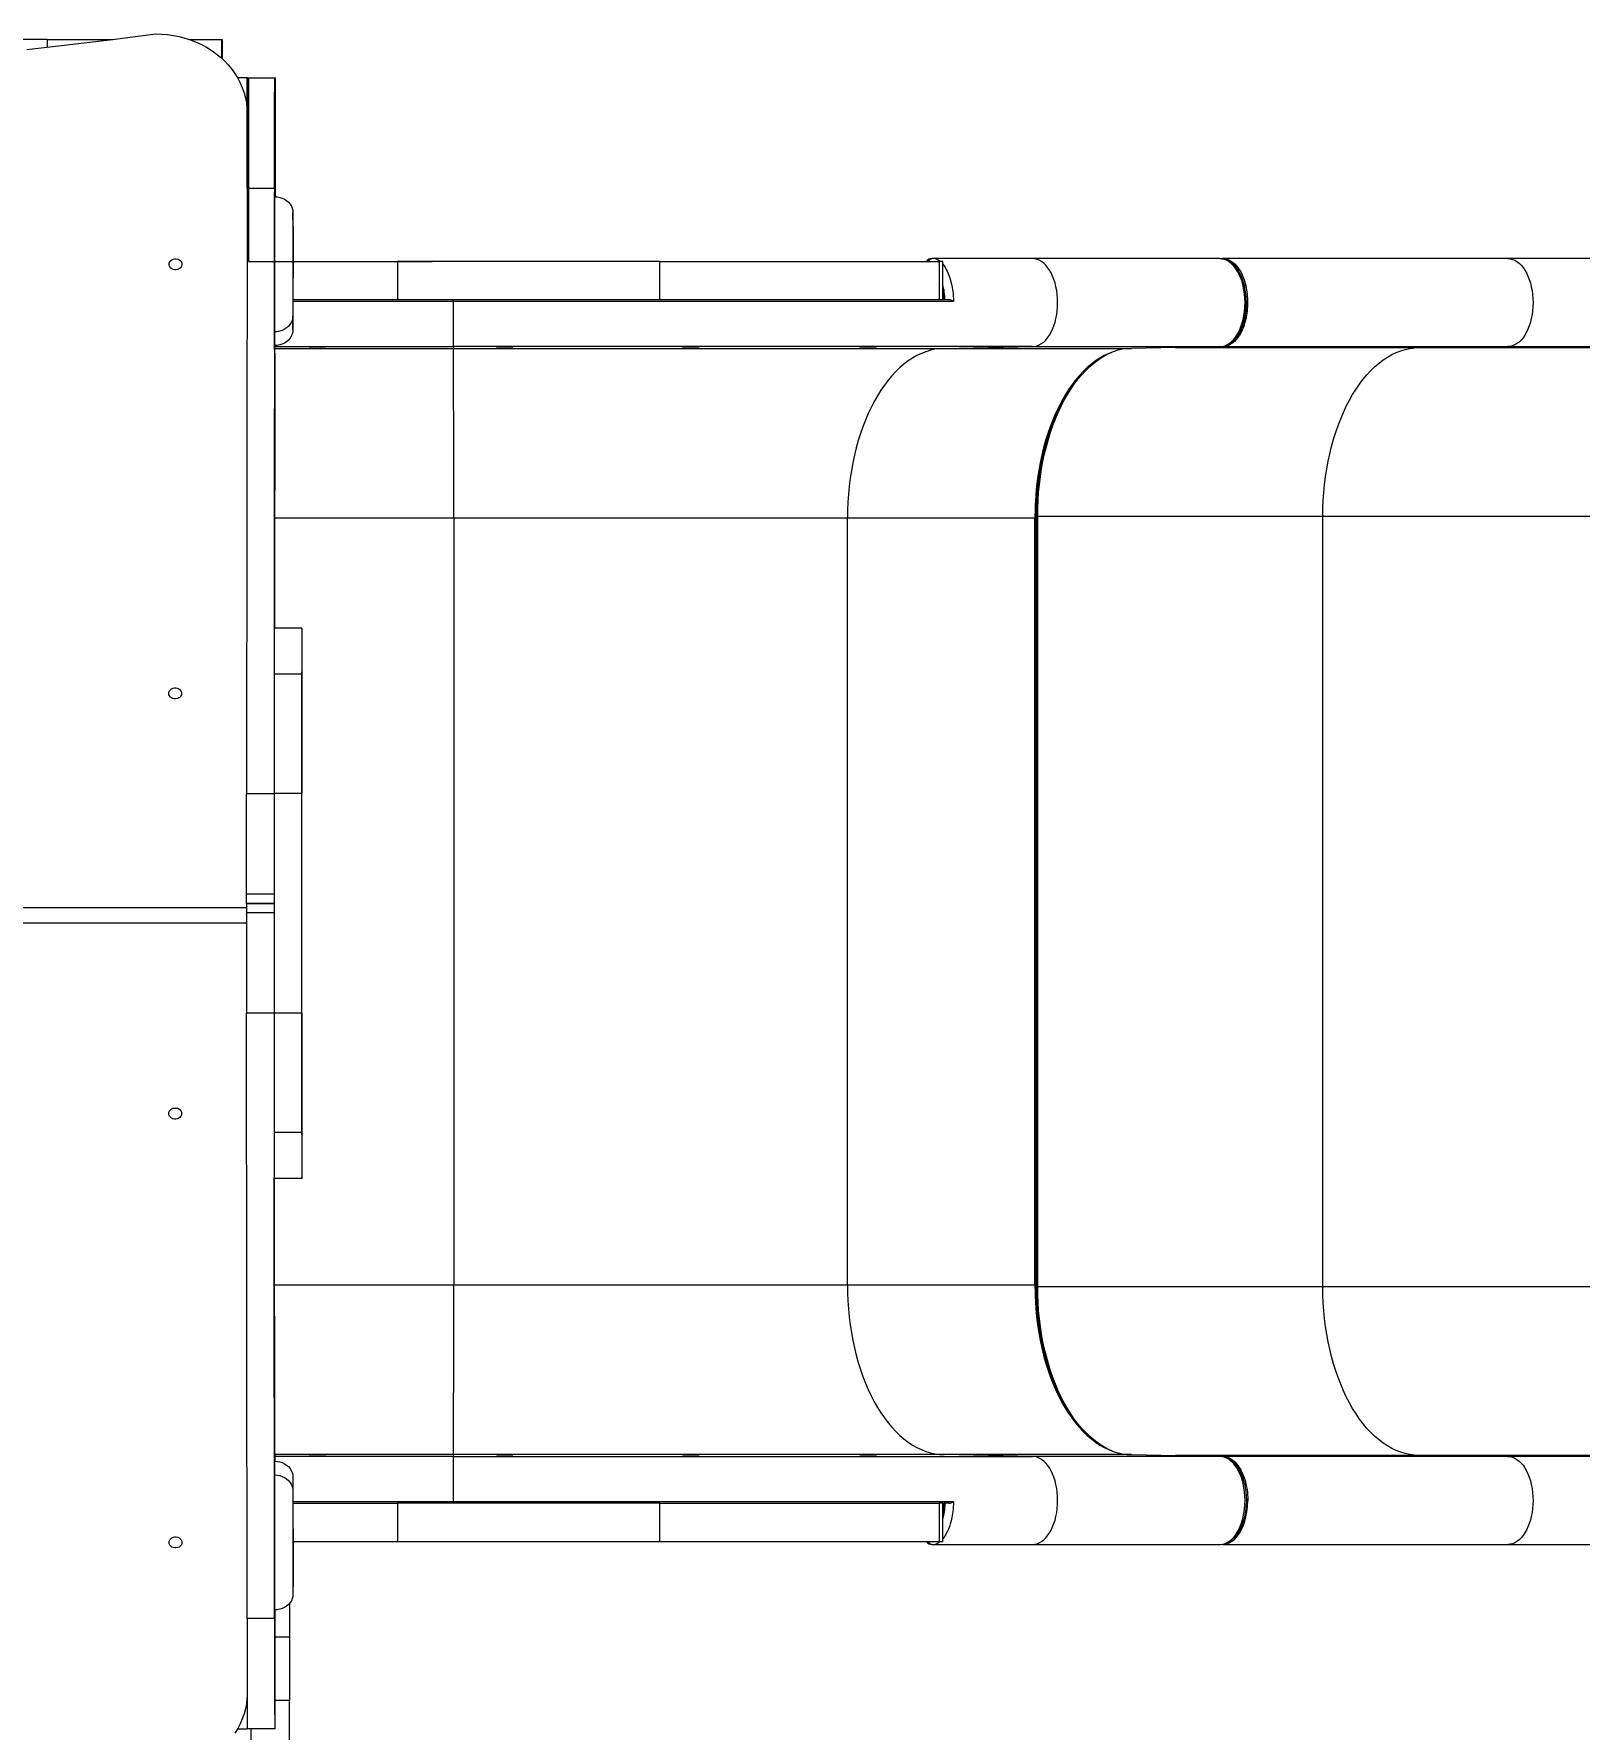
# Model space of a CAD drawing. Header units: millimetres. Extents: x -4720 to 4033, y -3120 to 3272.
# Drawn here: x 665 to 1507, y -28 to 896 of the extents above; entities that cross this region are included whole.
import ezdxf

# ---------------------------------------------------------------- set-up
doc = ezdxf.new("R2010")
doc.units = ezdxf.units.MM
for name, color, linetype in [('DIKOM_ОБЪЕКТ', 7, 'Continuous'), ('DIKOM_РАЗМЕР_ЗОНА', 7, 'Continuous'), ('DIKOM_РАЗМЕР_ОБЪЕКТА', 7, 'Continuous')]:
    doc.layers.add(name, color=color, linetype=linetype)
doc.styles.add('style1', font='arial.ttf', dxfattribs={"width": 0.8})
doc.dimstyles.new('1-50', dxfattribs={"dimtxt": 300, "dimasz": 200, "dimexe": 100, "dimexo": 0, "dimgap": 100, "dimtad": 1, "dimtxsty": 'style1', "dimcen": 200, "dimclrd": 7, "dimclre": 7, "dimclrt": 7, "dimadec": 1, "dimazin": 2, "dimtfac": 1, "dimtmove": 0, "dimatfit": 2, "dimfxl": 0, "dimlwd": 25, "dimlwe": 18, "dimarcsym": 0})

# ---------------------------------------------------------------- blocks, each defined once
blk = doc.blocks.new('*D1')
at = {"layer": 'Defpoints', "color": 0, "transparency": 16777216}
for p in [(2030.08, 408.19), (-2367.22, 87.44), (-2367.22, -1711.17)]:
    blk.add_point(p, dxfattribs=at)
at = {"layer": 'DIKOM_РАЗМЕР_ОБЪЕКТА', "color": 7, "lineweight": 18, "transparency": 16777216}
for p, q in [((2030.08, 408.19), (2030.08, -1811.17)), ((-2367.22, 87.44), (-2367.22, -1811.17))]:
    blk.add_line(p, q, dxfattribs=at)
at = {"layer": 'DIKOM_РАЗМЕР_ОБЪЕКТА', "color": 7, "lineweight": 25, "transparency": 16777216}
blk.add_line((1830.08, -1711.17), (-2167.22, -1711.17), dxfattribs=at)
at = {"layer": 'DIKOM_РАЗМЕР_ОБЪЕКТА', "color": 7, "transparency": 16777216}
for points in [[(-2167.22, -1677.83), (-2167.22, -1744.5), (-2367.22, -1711.17)], [(1830.08, -1677.83), (1830.08, -1744.5), (2030.08, -1711.17)]]:
    blk.add_solid(points, dxfattribs=at)
at = {"layer": 'DIKOM_РАЗМЕР_ОБЪЕКТА', "color": 7, "transparency": 16777216, "insert": (-108.45, -1457.99), "char_height": 300, "attachment_point": 5, "style": 'style1'}
blk.add_mtext('4400', dxfattribs=at)
blk = doc.blocks.new('*D2')
at = {"layer": 'Defpoints', "color": 0, "transparency": 16777216}
for p in [(4032.78, 243.95), (-3867.22, -1428.24), (4032.78, -3020.21)]:
    blk.add_point(p, dxfattribs=at)
at = {"layer": 'DIKOM_РАЗМЕР_ЗОНА', "color": 7, "lineweight": 18, "transparency": 16777216}
for p, q in [((4032.78, 243.95), (4032.78, -3120.21)), ((-3867.22, -1428.24), (-3867.22, -3120.21))]:
    blk.add_line(p, q, dxfattribs=at)
at = {"layer": 'DIKOM_РАЗМЕР_ЗОНА', "color": 7, "lineweight": 25, "transparency": 16777216}
blk.add_line((-3667.22, -3020.21), (3832.78, -3020.21), dxfattribs=at)
at = {"layer": 'DIKOM_РАЗМЕР_ЗОНА', "color": 7, "transparency": 16777216}
for points in [[(-3667.22, -2986.87), (-3667.22, -3053.54), (-3867.22, -3020.21)], [(3832.78, -2986.87), (3832.78, -3053.54), (4032.78, -3020.21)]]:
    blk.add_solid(points, dxfattribs=at)
at = {"layer": 'DIKOM_РАЗМЕР_ЗОНА', "color": 7, "transparency": 16777216, "insert": (98.8, -2767.03), "char_height": 300, "attachment_point": 5, "style": 'style1'}
blk.add_mtext('7900', dxfattribs=at)

msp = doc.modelspace()

# ---------------------------------------------------------------- linework, layer by layer
at = {"layer": 'DIKOM_ОБЪЕКТ', "color": 7, "linetype": 'Continuous', "lineweight": 15}
for p, q in [((671.704, 892.762), (631.656, 892.762)), ((671.704, 892.762), (707.395, 892.762)), ((671.704, 892.762), (671.704, 888.558)), ((749.056, 892.762), (766.734, 892.762)), ((766.734, 892.762), (766.781, 892.762)), ((766.734, 892.762), (766.734, 882.552)), ((766.781, 892.762), (766.781, 882.509)), ((766.781, 892.762), (767.116, 892.762)), ((767.163, 892.762), (767.116, 892.762)), ((767.116, 892.762), (767.116, 882.206)), ((767.163, 892.762), (767.163, 882.162)), ((780.813, 871.762), (775.536, 871.762)), ((780.801, 871.762), (795.801, 871.762)), ((781.019, 871.762), (780.801, 871.762)), ((780.813, 871.762), (781.019, 871.762)), ((781.019, 871.762), (796.019, 871.762)), ((781.53, 871.762), (781.53, 771.762)), ((781.53, 771.762), (781.53, 871.762)), ((796.019, 871.762), (795.801, 871.762)), ((780.677, 811.707), (780.45, 481.707)), ((780.677, 811.707), (795.677, 811.707)), ((795.677, 811.707), (795.511, 571.4)), ((795.693, 734.706), (795.742, 806.586)), ((795.742, 806.957), (795.744, 806.957)), ((795.745, 808.783), (795.752, 808.783)), ((795.752, 808.783), (795.756, 806.957)), ((805.738, 798.294), (805.699, 741.985)), ((805.753, 790.801), (805.738, 798.294)), ((805.753, 790.801), (805.714, 734.492)), ((781.53, 771.762), (881.53, 771.762)), ((805.74, 771.762), (862.765, 771.762)), ((862.765, 771.762), (862.765, 750.762)), ((1005.639, 771.762), (862.765, 771.762)), ((1005.639, 750.762), (1005.639, 771.762)), ((1005.639, 771.762), (1157.958, 771.762)), ((1153.84, 773.262), (1153.793, 773.262)), ((1154.403, 773.262), (1153.84, 773.262)), ((1208.704, 773.262), (1154.403, 773.262)), ((1157.958, 771.762), (1157.958, 750.762)), ((1159.868, 771.762), (1157.958, 771.762)), ((1159.868, 750.762), (1159.868, 771.762)), ((1302.985, 773.262), (1208.704, 773.262)), ((1285.706, 773.262), (1246.196, 773.262)), ((1310.835, 773.262), (1302.985, 773.262)), ((1310.835, 773.262), (1312.343, 773.262)), ((1313.326, 772.767), (1311.763, 772.969)), ((1312.92, 772.902), (1312.188, 773.146)), ((1467.772, 773.262), (1312.343, 773.262)), ((1639.909, 773.262), (1467.772, 773.262)), ((893.09, 749.784), (805.725, 749.784)), ((862.765, 750.762), (805.726, 750.762)), ((1005.639, 750.762), (862.765, 750.762)), ((1165.661, 749.784), (893.09, 749.784)), ((1157.958, 750.762), (1005.639, 750.762)), ((1159.868, 750.762), (1157.958, 750.762)), ((1163.098, 750.762), (1160.358, 750.762)), ((1325.338, 749.262), (1326.085, 749.262)), ((805.714, 734.492), (805.699, 741.985)), ((795.693, 733.322), (795.692, 733.322)), ((795.709, 725.829), (795.693, 733.322)), ((795.699, 724.51), (795.695, 726.51)), ((795.808, 721.716), (795.704, 571.762)), ((795.809, 724.261), (893.218, 724.261)), ((795.81, 725.262), (893.118, 725.262)), ((1208.704, 725.262), (893.118, 725.262)), ((893.118, 725.262), (893.218, 724.261)), ((893.218, 724.261), (1160.605, 724.261)), ((1160.605, 724.261), (1208.704, 725.262)), ((1160.605, 724.261), (1262.736, 724.261)), ((1208.704, 725.262), (1310.835, 725.262)), ((1251.715, 722.12), (1251.915, 722.205)), ((1310.835, 725.262), (1262.736, 724.261)), ((1286.661, 724.759), (1419.36, 724.759)), ((1309.33, 725.231), (1312.343, 725.262)), ((1312.343, 725.262), (1467.772, 725.262)), ((1419.36, 724.759), (1467.772, 725.262)), ((1419.36, 724.759), (1640.01, 724.759)), ((1467.772, 725.262), (1639.909, 725.262)), ((893.328, 631.762), (795.746, 631.762)), ((1107.926, 631.762), (893.328, 631.762)), ((893.328, 631.762), (893.328, 213.762)), ((1210.057, 631.762), (1107.926, 631.762)), ((1107.926, 213.762), (1107.926, 631.762)), ((1210.057, 213.762), (1210.057, 631.762)), ((1210.271, 631.762), (1210.057, 631.762)), ((1210.271, 213.762), (1210.271, 631.762)), ((1210.818, 632.76), (1210.287, 632.76)), ((1211.565, 632.76), (1210.818, 632.76)), ((1210.818, 632.76), (1210.818, 212.764)), ((1211.565, 632.76), (1366.995, 632.76)), ((1211.565, 212.764), (1211.565, 632.76)), ((1366.995, 212.764), (1366.995, 632.76)), ((1366.995, 632.76), (1640.119, 632.76)), ((810.519, 571.762), (795.519, 571.762)), ((795.642, 571.762), (795.519, 571.762)), ((810.642, 571.762), (795.642, 571.762)), ((810.642, 571.762), (810.519, 571.762)), ((795.467, 546.739), (795.422, 481.707)), ((810.467, 546.739), (795.467, 546.739)), ((810.467, 546.739), (810.422, 481.707)), ((810.612, 436.748), (810.673, 526.776)), ((780.45, 481.707), (795.422, 481.707)), ((810.422, 481.707), (795.422, 481.707)), ((780.431, 426.979), (795.403, 426.979)), ((780.431, 419.292), (341.477, 419.292)), ((795.403, 416.545), (780.431, 416.545)), ((795.403, 421.762), (780.437, 421.762)), ((780.437, 421.762), (780.601, 421.762)), ((780.437, 421.762), (795.403, 421.762)), ((331.486, 411.11), (780.431, 411.11)), ((810.673, 316.748), (810.612, 406.776)), ((780.677, 31.817), (780.45, 361.817)), ((795.422, 361.817), (780.45, 361.817)), ((810.422, 361.817), (795.422, 361.817)), ((795.422, 361.817), (795.467, 296.785)), ((810.422, 361.817), (810.467, 296.785)), ((810.467, 296.785), (795.467, 296.785)), ((795.677, 31.817), (795.511, 272.124)), ((810.519, 271.762), (795.519, 271.762)), ((795.519, 271.762), (795.642, 271.762)), ((810.642, 271.762), (795.642, 271.762)), ((795.808, 121.808), (795.704, 271.762)), ((810.519, 271.762), (810.642, 271.762)), ((795.744, 213.762), (893.328, 213.762)), ((893.328, 213.762), (1107.926, 213.762)), ((1107.926, 213.762), (1210.057, 213.762)), ((1210.057, 213.762), (1210.271, 213.762)), ((1210.279, 212.764), (1210.818, 212.764)), ((1210.818, 212.764), (1211.565, 212.764)), ((1366.995, 212.764), (1211.565, 212.764)), ((1640.119, 212.764), (1366.995, 212.764)), ((893.218, 121.263), (795.808, 121.263)), ((893.118, 120.262), (795.809, 120.262)), ((893.218, 121.263), (893.118, 120.262)), ((893.118, 120.262), (1208.704, 120.262)), ((1160.605, 121.263), (893.218, 121.263)), ((1208.704, 120.262), (1160.605, 121.263)), ((1262.736, 121.263), (1160.605, 121.263)), ((1310.835, 120.262), (1208.704, 120.262)), ((1262.736, 121.263), (1310.835, 120.262)), ((1419.36, 120.765), (1286.661, 120.765)), ((1312.343, 120.262), (1309.33, 120.293)), ((1312.029, 120.113), (1310.835, 120.262)), ((1467.772, 120.262), (1312.343, 120.262)), ((1467.772, 120.262), (1419.36, 120.765)), ((1640.01, 120.765), (1419.36, 120.765)), ((1639.909, 120.262), (1467.772, 120.262)), ((795.709, 117.666), (795.693, 110.166)), ((795.699, 119.014), (795.695, 117.014)), ((795.692, 110.166), (795.693, 110.166)), ((795.693, 108.818), (795.742, 36.938)), ((805.714, 109.006), (805.699, 101.506)), ((805.714, 109.006), (805.753, 52.714)), ((805.699, 101.506), (805.738, 45.214)), ((805.724, 95.74), (893.09, 95.74)), ((805.724, 94.762), (862.765, 94.762)), ((862.765, 94.762), (862.765, 73.762)), ((1005.639, 94.762), (862.765, 94.762)), ((893.09, 95.74), (1165.661, 95.74)), ((1005.639, 73.762), (1005.639, 94.762)), ((1005.639, 94.762), (1157.958, 94.762)), ((1157.958, 94.762), (1157.958, 73.762)), ((1159.868, 94.762), (1157.958, 94.762)), ((1159.868, 73.762), (1159.868, 94.762)), ((1163.098, 94.762), (1160.356, 94.762)), ((862.765, 73.762), (805.739, 73.762)), ((1005.639, 73.762), (862.765, 73.762)), ((1157.958, 73.762), (1005.639, 73.762)), ((1153.793, 72.262), (1153.84, 72.262)), ((1153.84, 72.262), (1154.403, 72.262)), ((1154.403, 72.262), (1208.704, 72.262)), ((1159.868, 73.762), (1157.958, 73.762)), ((1208.704, 72.262), (1302.985, 72.262)), ((1246.196, 72.262), (1285.706, 72.262)), ((1302.985, 72.262), (1310.835, 72.262)), ((1312.343, 72.262), (1313.36, 72.379)), ((1312.343, 72.262), (1467.772, 72.262)), ((1467.772, 72.262), (1639.909, 72.262)), ((805.753, 52.714), (805.738, 45.214)), ((803.871, 40.171), (803.871, 21.762)), ((795.677, 31.817), (780.677, 31.817)), ((795.744, 36.554), (795.742, 36.554)), ((795.752, 34.741), (795.745, 34.741)), ((795.752, 34.741), (795.756, 36.554)), ((803.871, 21.762), (796.079, 21.762)), ((803.871, 21.762), (803.871, -12.743)), ((803.871, -12.743), (796.062, -12.743)), ((803.871, -38.974), (803.871, -12.743)), ((775.533, -28.238), (780.801, -28.238)), ((795.801, -28.238), (780.801, -28.238)), ((782.871, -38.974), (782.871, -28.238)), ((796.019, -28.238), (795.801, -28.238))]:
    msp.add_line(p, q, dxfattribs=at)
at = {"layer": 'DIKOM_ОБЪЕКТ', "color": 7, "linetype": 'Continuous', "lineweight": 15, "flags": 128}
for points in [[(660.613, 887.338), (684.039, 889.962), (707.437, 892.767), (730.805, 895.752)], [(730.805, 895.752), (734.075, 895.659), (737.331, 895.381), (740.559, 894.919), (743.745, 894.276), (746.875, 893.453), (749.937, 892.454), (752.916, 891.285), (755.801, 889.948), (758.578, 888.452), (761.237, 886.801), (763.765, 885.003), (766.151, 883.065), (768.387, 880.996), (770.461, 878.805), (772.365, 876.501), (774.091, 874.094), (775.632, 871.595), (776.98, 869.013), (778.131, 866.36), (779.079, 863.648), (779.82, 860.887), (780.351, 858.091), (780.67, 855.27), (780.727, 854.37)], [(780.677, 811.707), (780.68, 816.01), (780.683, 820.2), (780.687, 824.269), (780.69, 828.212), (780.694, 832.02), (780.698, 835.687), (780.703, 839.207), (780.707, 842.573), (780.712, 845.78), (780.717, 848.822), (780.721, 851.693), (780.727, 854.389), (780.732, 856.904), (780.737, 859.235), (780.742, 861.377), (780.748, 863.327), (780.754, 865.08), (780.759, 866.635), (780.765, 867.988), (780.771, 869.137), (780.777, 870.08), (780.783, 870.815), (780.789, 871.341), (780.795, 871.657), (780.801, 871.762)], [(795.677, 811.707), (795.68, 816.01), (795.683, 820.2), (795.687, 824.269), (795.69, 828.212), (795.694, 832.02), (795.698, 835.687), (795.703, 839.207), (795.707, 842.573), (795.712, 845.78), (795.717, 848.822), (795.721, 851.693), (795.727, 854.389), (795.732, 856.904), (795.737, 859.235), (795.742, 861.377), (795.748, 863.327), (795.754, 865.08), (795.759, 866.635), (795.765, 867.988), (795.771, 869.137), (795.777, 870.08), (795.783, 870.815), (795.789, 871.341), (795.795, 871.657), (795.801, 871.762)], [(796.019, 871.762), (796.023, 871.659), (796.027, 871.351), (796.031, 870.84), (796.034, 870.127), (796.038, 869.215), (796.042, 868.108), (796.045, 866.81), (796.049, 865.328), (796.052, 863.666), (796.055, 861.833), (796.058, 859.834), (796.061, 857.679), (796.063, 855.377), (796.066, 852.936), (796.068, 850.368), (796.07, 847.682), (796.072, 844.889), (796.074, 842.001), (796.075, 839.03), (796.077, 835.988), (796.077, 832.888), (796.078, 829.742), (796.079, 826.563), (796.079, 823.365), (796.079, 820.159), (796.079, 816.961), (796.078, 813.782), (796.077, 810.636), (796.077, 807.536), (796.076, 806.952)], [(795.742, 806.586), (795.743, 807.543), (795.744, 808.347), (795.745, 808.968), (795.746, 809.382), (795.748, 809.574), (795.749, 809.535), (795.751, 809.268), (795.752, 808.783)], [(795.744, 806.957), (797.167, 806.869), (798.561, 806.606), (799.897, 806.174), (801.149, 805.582), (802.291, 804.841), (803.299, 803.967), (804.153, 802.977), (804.837, 801.893), (805.334, 800.735), (805.637, 799.527), (805.738, 798.294)], [(745.218, 770.14), (745.116, 769.414), (744.817, 768.731), (744.337, 768.129), (743.705, 767.644), (742.958, 767.305), (742.138, 767.13), (741.294, 767.13), (740.475, 767.305), (739.728, 767.644), (739.097, 768.129), (738.618, 768.731), (738.32, 769.414), (738.218, 770.14), (738.321, 770.865), (738.62, 771.549), (739.1, 772.15), (739.732, 772.635), (740.479, 772.974), (741.299, 773.149), (742.142, 773.149), (742.961, 772.974), (743.708, 772.635), (744.34, 772.15), (744.818, 771.549), (745.117, 770.865), (745.218, 770.14)], [(1159.868, 770.243), (1159.914, 770.192), (1160.601, 769.299), (1161.222, 768.361), (1161.779, 767.397), (1162.274, 766.425), (1163.719, 762.743), (1164.772, 758.62), (1165.419, 754.24), (1165.661, 749.784)], [(1208.704, 725.262), (1209.972, 725.364), (1211.229, 725.671), (1212.465, 726.178), (1213.668, 726.883), (1214.829, 727.778), (1215.938, 728.857), (1216.985, 730.11), (1217.962, 731.526), (1218.86, 733.093), (1219.67, 734.799), (1220.388, 736.628), (1221.005, 738.564), (1221.518, 740.592), (1221.922, 742.694), (1222.212, 744.852), (1222.388, 747.048), (1222.446, 749.262), (1222.388, 751.476), (1222.212, 753.672), (1221.922, 755.83), (1221.518, 757.932), (1221.005, 759.96), (1220.388, 761.896), (1219.67, 763.725), (1218.86, 765.431), (1217.962, 766.998), (1216.985, 768.414), (1215.938, 769.667), (1214.829, 770.746), (1213.668, 771.641), (1212.465, 772.346), (1211.229, 772.853), (1209.972, 773.16), (1208.704, 773.262)], [(1312.343, 773.262), (1313.155, 773.22), (1313.965, 773.094), (1314.625, 772.929), (1315.345, 772.683), (1316.328, 772.231), (1318.219, 770.958), (1319.119, 770.142), (1319.556, 769.691), (1319.771, 769.455), (1319.877, 769.335), (1319.93, 769.274), (1319.956, 769.243), (1319.97, 769.228), (1319.976, 769.22), (1319.98, 769.216), (1319.981, 769.214), (1319.982, 769.213), (1319.982, 769.213), (1319.983, 769.213), (1319.983, 769.213), (1319.983, 769.212), (1319.983, 769.212), (1319.983, 769.212), (1319.983, 769.212), (1319.983, 769.212), (1320.033, 769.153), (1320.452, 768.64), (1321.239, 767.555), (1321.864, 766.568), (1322.376, 765.662), (1322.962, 764.497), (1324.129, 761.606), (1325.039, 758.446)], [(1316.315, 771.268), (1314.802, 772.276), (1313.326, 772.767)], [(1313.589, 725.756), (1314.398, 726.083), (1315.087, 726.44), (1315.538, 726.712), (1316.071, 727.073), (1317.056, 727.862), (1318.091, 728.88), (1318.918, 729.852), (1319.764, 731.017), (1320.428, 732.078), (1320.653, 732.47), (1320.974, 733.062), (1321.381, 733.874), (1321.683, 734.526), (1321.885, 734.992), (1322.109, 735.536), (1322.87, 737.676), (1323.53, 740.074), (1323.985, 742.293), (1324.281, 744.295), (1324.518, 747.037), (1324.577, 749.267), (1324.315, 753.936), (1323.532, 758.441), (1323.163, 759.867), (1322.741, 761.248), (1322.387, 762.263), (1321.975, 763.318), (1321.226, 764.968), (1320.656, 766.049), (1319.999, 767.147), (1319.21, 768.291), (1318.473, 769.215), (1317.266, 770.472), (1316.181, 771.349)], [(1324.304, 758.334), (1323.412, 761.435), (1322.261, 764.293), (1320.888, 766.814), (1319.316, 768.962), (1317.569, 770.691), (1315.701, 771.95), (1313.763, 772.711), (1313.671, 772.723)], [(1313.93, 725.894), (1314.247, 725.984), (1316.131, 727.042), (1317.651, 728.3), (1318.85, 729.594), (1320.043, 731.204), (1321.064, 732.908), (1321.968, 734.76), (1323.093, 737.761), (1323.932, 740.956), (1324.498, 744.356), (1324.766, 747.849), (1324.736, 751.385), (1324.41, 754.844), (1323.793, 758.193), (1322.928, 761.27), (1322.229, 763.151), (1321.39, 764.993), (1320.113, 767.223), (1318.758, 769.048), (1316.989, 770.819), (1316.315, 771.268)], [(1467.772, 773.262), (1469.04, 773.16), (1470.297, 772.853), (1471.533, 772.346), (1472.736, 771.641), (1473.897, 770.746), (1475.006, 769.667), (1476.054, 768.414), (1477.03, 766.998), (1477.928, 765.431), (1478.739, 763.725), (1479.456, 761.896), (1480.074, 759.96), (1480.586, 757.932), (1480.99, 755.83), (1481.28, 753.672), (1481.456, 751.476), (1481.514, 749.262), (1481.456, 747.048), (1481.28, 744.852), (1480.99, 742.694), (1480.586, 740.592), (1480.074, 738.564), (1479.456, 736.628), (1478.739, 734.799), (1477.928, 733.093), (1477.03, 731.526), (1476.054, 730.11), (1475.006, 728.857), (1473.897, 727.778), (1472.736, 726.883), (1471.533, 726.178), (1470.297, 725.671), (1469.04, 725.364), (1467.772, 725.262)], [(1325.338, 749.262), (1325.077, 753.897), (1324.304, 758.334)], [(893.09, 749.784), (893.09, 747.537), (893.09, 745.305), (893.091, 743.108), (893.091, 740.965), (893.092, 738.895), (893.094, 736.916), (893.095, 735.045), (893.097, 733.299), (893.099, 731.692), (893.101, 730.24), (893.103, 728.954), (893.105, 727.847), (893.108, 726.927), (893.11, 726.204), (893.113, 725.682), (893.116, 725.367), (893.118, 725.262)], [(1159.868, 757.267), (1160.303, 754.493), (1160.538, 750.762)], [(1325.338, 749.262), (1325.079, 744.647), (1324.304, 740.19)], [(805.699, 741.985), (805.596, 740.752), (805.292, 739.544), (804.793, 738.386), (804.108, 737.302), (803.253, 736.312), (802.243, 735.438), (801.1, 734.697), (799.848, 734.105), (798.511, 733.673), (797.116, 733.41), (795.693, 733.322)], [(1324.304, 740.19), (1323.054, 736.099), (1321.362, 732.499)], [(795.695, 726.51), (795.694, 727.195), (795.693, 728.054), (795.692, 729.053), (795.692, 730.153), (795.692, 731.314), (795.692, 732.489), (795.692, 733.635), (795.693, 734.706)], [(805.714, 734.492), (805.612, 733.259), (805.308, 732.051), (804.808, 730.893), (804.124, 729.808), (803.268, 728.819), (802.259, 727.945), (801.116, 727.204), (799.863, 726.612), (798.526, 726.18), (797.132, 725.917), (795.709, 725.829)], [(1322.06, 732.291), (1321.059, 730.707), (1319.975, 729.303), (1318.82, 728.095), (1317.898, 727.31), (1317.039, 726.707), (1315.875, 726.069), (1314.849, 725.665), (1313.99, 725.435), (1312.985, 725.3)], [(1321.362, 732.499), (1319.302, 729.545), (1316.956, 727.358), (1314.413, 726.011), (1314.233, 725.98)], [(795.708, 725.882), (795.708, 725.75), (795.707, 724.946), (795.706, 724.325), (795.705, 723.911), (795.703, 723.719), (795.702, 723.758), (795.701, 724.025), (795.699, 724.51)], [(795.808, 721.716), (795.81, 725.609), (795.811, 725.83)], [(893.328, 631.762), (893.328, 636.148), (893.328, 640.524), (893.327, 644.881), (893.326, 649.208), (893.325, 653.496), (893.324, 657.735), (893.322, 661.916), (893.32, 666.028), (893.318, 670.064), (893.316, 674.013), (893.314, 677.868), (893.311, 681.618), (893.308, 685.257), (893.305, 688.775), (893.301, 692.165), (893.298, 695.419), (893.294, 698.529), (893.29, 701.49), (893.286, 704.294), (893.282, 706.934), (893.278, 709.406), (893.273, 711.702), (893.269, 713.819), (893.264, 715.751), (893.259, 717.495), (893.254, 719.045), (893.249, 720.399), (893.244, 721.554), (893.239, 722.506), (893.234, 723.255), (893.229, 723.797), (893.224, 724.133), (893.218, 724.261)], [(925.627, 725.084), (925.375, 725.066), (924.644, 725.05), (923.517, 725.037), (922.12, 725.029), (920.611, 725.027), (919.161, 725.032), (917.932, 725.041), (917.063, 725.056), (916.653, 725.073), (916.627, 725.078), (916.879, 725.096), (917.61, 725.112), (918.738, 725.125), (920.134, 725.133), (921.643, 725.134), (923.094, 725.13), (924.322, 725.121), (925.191, 725.107), (925.602, 725.09), (925.627, 725.084)], [(1027.038, 725.094), (1026.786, 725.076), (1026.055, 725.059), (1024.928, 725.044), (1023.531, 725.033), (1022.022, 725.028), (1020.571, 725.028), (1019.342, 725.035), (1018.474, 725.047), (1018.063, 725.063), (1018.038, 725.068), (1018.29, 725.086), (1019.021, 725.103), (1020.148, 725.118), (1021.545, 725.129), (1023.054, 725.134), (1024.505, 725.133), (1025.733, 725.127), (1026.602, 725.115), (1027.012, 725.1), (1027.038, 725.094)], [(1160.605, 724.261), (1158.094, 724.133), (1155.589, 723.797), (1153.096, 723.255), (1150.621, 722.506), (1148.169, 721.554), (1145.745, 720.399), (1143.355, 719.045), (1141.005, 717.495), (1138.7, 715.751), (1136.444, 713.819), (1134.244, 711.702), (1132.103, 709.406), (1130.028, 706.934), (1128.021, 704.294), (1126.089, 701.49), (1124.235, 698.529), (1122.463, 695.419), (1120.778, 692.165), (1119.183, 688.775), (1117.682, 685.257), (1116.278, 681.618), (1114.975, 677.868), (1113.775, 674.013), (1112.68, 670.064), (1111.695, 666.028), (1110.82, 661.916), (1110.057, 657.735), (1109.409, 653.496), (1108.877, 649.208), (1108.462, 644.881), (1108.165, 640.524), (1107.986, 636.148), (1107.926, 631.762)], [(1123.717, 725.104), (1123.465, 725.086), (1122.734, 725.068), (1121.607, 725.052), (1120.21, 725.039), (1118.701, 725.03), (1117.251, 725.027), (1116.022, 725.031), (1115.153, 725.04), (1114.743, 725.053), (1114.717, 725.058), (1114.969, 725.076), (1115.7, 725.094), (1116.828, 725.11), (1118.225, 725.124), (1119.733, 725.132), (1121.184, 725.135), (1122.413, 725.131), (1123.281, 725.122), (1123.692, 725.109), (1123.717, 725.104)], [(1211.565, 632.76), (1211.625, 637.121), (1211.802, 641.472), (1212.097, 645.804), (1212.51, 650.106), (1213.039, 654.37), (1213.683, 658.584), (1214.441, 662.741), (1215.311, 666.83), (1216.29, 670.843), (1217.378, 674.77), (1218.571, 678.602), (1219.866, 682.332), (1221.262, 685.95), (1222.754, 689.448), (1224.339, 692.819), (1226.014, 696.055), (1227.775, 699.149), (1229.618, 702.093), (1231.539, 704.882), (1233.533, 707.508), (1235.596, 709.967), (1237.724, 712.252), (1239.911, 714.358), (1242.153, 716.28), (1244.445, 718.015), (1246.781, 719.558), (1249.157, 720.906), (1251.566, 722.056), (1251.715, 722.12)], [(1262.736, 724.261), (1260.225, 724.133), (1257.72, 723.797), (1255.227, 723.255), (1252.752, 722.506), (1250.299, 721.554), (1247.876, 720.399), (1245.486, 719.045), (1243.136, 717.495), (1240.831, 715.751), (1238.575, 713.819), (1236.375, 711.702), (1234.234, 709.406), (1232.158, 706.934), (1231.814, 706.499)], [(1366.995, 632.76), (1367.054, 637.121), (1367.231, 641.472), (1367.527, 645.804), (1367.939, 650.106), (1368.468, 654.37), (1369.112, 658.584), (1369.87, 662.741), (1370.74, 666.83), (1371.72, 670.843), (1372.807, 674.77), (1374, 678.602), (1375.296, 682.332), (1376.691, 685.95), (1378.183, 689.448), (1379.768, 692.819), (1381.443, 696.055), (1383.204, 699.149), (1385.047, 702.093), (1386.968, 704.882), (1388.962, 707.508), (1391.025, 709.967), (1393.153, 712.252), (1395.341, 714.358), (1397.583, 716.28), (1399.874, 718.015), (1402.211, 719.558), (1404.586, 720.906), (1406.996, 722.056), (1409.434, 723.006), (1411.895, 723.752), (1414.373, 724.293), (1416.863, 724.629), (1419.36, 724.759)], [(1231.814, 706.499), (1230.152, 704.294), (1228.22, 701.49), (1226.366, 698.529), (1224.594, 695.419), (1222.909, 692.165), (1221.314, 688.775), (1219.813, 685.257), (1218.409, 681.618), (1217.105, 677.868), (1215.905, 674.013), (1214.811, 670.064), (1213.825, 666.028), (1212.95, 661.916), (1212.188, 657.735), (1211.54, 653.496), (1211.008, 649.208), (1210.593, 644.881), (1210.295, 640.524), (1210.117, 636.148), (1210.057, 631.762)], [(1210.271, 631.762), (1210.361, 637.159), (1210.451, 639.389), (1210.667, 643.073), (1210.981, 646.881), (1211.419, 650.936), (1211.984, 655.123), (1212.682, 659.388), (1213.517, 663.684), (1214.488, 667.974), (1215.595, 672.228), (1216.836, 676.419), (1218.208, 680.524), (1219.708, 684.524), (1221.332, 688.401), (1223.076, 692.139), (1224.934, 695.723), (1226.901, 699.14), (1228.973, 702.379), (1231.143, 705.428), (1232.046, 706.566)], [(1227.824, 700.585), (1227.079, 699.36), (1225.313, 696.257), (1223.632, 693.01), (1222.042, 689.629), (1220.545, 686.119), (1219.145, 682.489), (1217.846, 678.748), (1216.649, 674.903), (1215.558, 670.964), (1214.575, 666.939), (1213.703, 662.836), (1212.942, 658.666), (1212.296, 654.438), (1211.766, 650.161), (1211.352, 645.846), (1211.055, 641.5), (1210.877, 637.135), (1210.818, 632.76)], [(795.519, 571.762), (795.515, 571.655), (795.511, 571.334), (795.507, 570.8), (795.503, 570.057), (795.499, 569.106), (795.496, 567.952), (795.492, 566.601), (795.489, 565.057), (795.485, 563.327), (795.482, 561.42), (795.479, 559.342), (795.476, 557.103), (795.474, 554.713), (795.471, 552.182), (795.469, 549.52), (795.467, 546.739)], [(810.519, 571.762), (810.515, 571.655), (810.511, 571.334), (810.507, 570.8), (810.503, 570.057), (810.499, 569.106), (810.496, 567.952), (810.492, 566.601), (810.489, 565.057), (810.485, 563.327), (810.482, 561.42), (810.479, 559.342), (810.476, 557.103), (810.474, 554.713), (810.471, 552.182), (810.469, 549.52), (810.467, 546.739)], [(810.673, 526.776), (810.675, 529.002), (810.676, 531.319), (810.677, 533.708), (810.678, 536.154), (810.678, 538.639), (810.678, 541.146), (810.678, 543.657), (810.678, 546.155), (810.677, 548.622), (810.677, 551.042), (810.675, 553.396), (810.674, 555.668), (810.673, 557.843), (810.671, 559.906), (810.669, 561.841), (810.667, 563.635), (810.665, 565.276), (810.662, 566.752), (810.66, 568.053), (810.657, 569.17), (810.654, 570.094), (810.651, 570.82), (810.648, 571.342), (810.645, 571.657), (810.642, 571.762)], [(745.057, 536.241), (744.955, 535.516), (744.656, 534.832), (744.176, 534.231), (743.544, 533.746), (742.797, 533.406), (741.977, 533.231), (741.134, 533.231), (740.314, 533.406), (739.568, 533.746), (738.936, 534.231), (738.457, 534.832), (738.159, 535.516), (738.057, 536.241), (738.16, 536.967), (738.459, 537.65), (738.939, 538.252), (739.571, 538.737), (740.318, 539.076), (741.138, 539.251), (741.981, 539.251), (742.801, 539.076), (743.547, 538.737), (744.179, 538.252), (744.658, 537.65), (744.956, 536.967), (745.057, 536.241)], [(780.431, 426.979), (780.431, 432.2), (780.432, 437.4), (780.433, 442.571), (780.434, 447.702), (780.435, 452.783), (780.437, 457.806), (780.439, 462.761), (780.441, 467.637), (780.444, 472.426), (780.447, 477.119), (780.45, 481.707)], [(795.422, 481.707), (795.419, 477.306), (795.417, 472.807), (795.414, 468.219), (795.412, 463.55), (795.41, 458.808), (795.408, 454.001), (795.407, 449.137), (795.406, 444.225), (795.405, 439.274), (795.404, 434.293), (795.403, 429.289), (795.403, 424.273), (795.403, 419.251), (795.403, 414.235), (795.404, 409.231), (795.405, 404.25), (795.406, 399.299), (795.407, 394.387), (795.408, 389.523), (795.41, 384.716), (795.412, 379.974), (795.414, 375.305), (795.417, 370.717), (795.419, 366.218), (795.422, 361.817)], [(810.422, 481.707), (810.419, 477.306), (810.417, 472.807), (810.414, 468.219), (810.412, 463.55), (810.41, 458.808), (810.408, 454.001), (810.407, 449.137), (810.405, 444.225), (810.405, 439.274), (810.404, 434.293), (810.403, 429.289), (810.403, 424.273), (810.403, 419.251), (810.403, 414.235), (810.404, 409.231), (810.405, 404.25), (810.405, 399.299), (810.407, 394.387), (810.408, 389.523), (810.41, 384.716), (810.412, 379.974), (810.414, 375.305), (810.417, 370.717), (810.419, 366.218), (810.422, 361.817)], [(810.612, 406.776), (810.61, 409.095), (810.609, 411.511), (810.608, 414.005), (810.607, 416.558), (810.607, 419.15), (810.607, 421.762), (810.607, 424.374), (810.607, 426.966), (810.608, 429.519), (810.609, 432.013), (810.61, 434.429), (810.612, 436.748)], [(780.437, 421.762), (780.435, 421.863), (780.434, 422.164), (780.433, 422.651), (780.432, 423.304), (780.432, 424.098), (780.431, 425), (780.431, 425.974), (780.431, 426.979)], [(780.437, 421.762), (780.435, 421.661), (780.434, 421.36), (780.433, 420.874), (780.432, 420.22), (780.432, 419.426), (780.431, 418.524), (780.431, 417.55), (780.431, 416.545)], [(780.431, 416.545), (780.431, 411.324), (780.432, 406.124), (780.433, 400.953), (780.434, 395.822), (780.435, 390.74), (780.437, 385.718), (780.439, 380.763), (780.441, 375.887), (780.444, 371.098), (780.447, 366.405), (780.45, 361.817)], [(810.642, 271.762), (810.645, 271.867), (810.648, 272.182), (810.651, 272.704), (810.654, 273.43), (810.657, 274.354), (810.66, 275.471), (810.662, 276.772), (810.665, 278.248), (810.667, 279.889), (810.669, 281.683), (810.671, 283.618), (810.673, 285.681), (810.674, 287.856), (810.675, 290.128), (810.677, 292.482), (810.677, 294.902), (810.678, 297.369), (810.678, 299.867), (810.678, 302.378), (810.678, 304.885), (810.678, 307.37), (810.677, 309.816), (810.676, 312.206), (810.675, 314.522), (810.673, 316.748)], [(738.057, 307.187), (738.159, 307.912), (738.457, 308.595), (738.936, 309.197), (739.567, 309.681), (740.314, 310.021), (741.133, 310.196), (741.977, 310.196), (742.796, 310.021), (743.544, 309.681), (744.176, 309.197), (744.655, 308.595), (744.955, 307.912), (745.057, 307.187), (744.956, 306.461), (744.657, 305.778), (744.179, 305.177), (743.547, 304.692), (742.8, 304.352), (741.981, 304.178), (741.138, 304.178), (740.318, 304.352), (739.571, 304.692), (738.939, 305.177), (738.459, 305.778), (738.16, 306.461), (738.057, 307.187)], [(795.467, 296.785), (795.469, 294.004), (795.471, 291.342), (795.474, 288.811), (795.476, 286.421), (795.479, 284.182), (795.482, 282.104), (795.485, 280.197), (795.489, 278.467), (795.492, 276.924), (795.496, 275.572), (795.499, 274.418), (795.503, 273.467), (795.507, 272.724), (795.511, 272.19), (795.515, 271.869), (795.519, 271.762)], [(810.467, 296.785), (810.469, 294.004), (810.471, 291.342), (810.474, 288.811), (810.476, 286.421), (810.479, 284.182), (810.482, 282.104), (810.485, 280.197), (810.489, 278.467), (810.492, 276.924), (810.496, 275.572), (810.499, 274.418), (810.503, 273.467), (810.507, 272.724), (810.511, 272.19), (810.515, 271.869), (810.519, 271.762)], [(893.218, 121.263), (893.224, 121.391), (893.229, 121.727), (893.234, 122.269), (893.239, 123.018), (893.244, 123.97), (893.249, 125.125), (893.254, 126.479), (893.259, 128.029), (893.264, 129.773), (893.269, 131.705), (893.273, 133.822), (893.278, 136.119), (893.282, 138.59), (893.286, 141.23), (893.29, 144.034), (893.294, 146.995), (893.298, 150.105), (893.301, 153.359), (893.305, 156.749), (893.308, 160.267), (893.311, 163.906), (893.314, 167.656), (893.316, 171.511), (893.318, 175.46), (893.32, 179.496), (893.322, 183.608), (893.324, 187.789), (893.325, 192.028), (893.326, 196.316), (893.327, 200.643), (893.328, 204.999), (893.328, 209.376), (893.328, 213.762)], [(1107.926, 213.762), (1107.986, 209.376), (1108.165, 204.999), (1108.462, 200.643), (1108.877, 196.316), (1109.409, 192.028), (1110.057, 187.789), (1110.82, 183.608), (1111.695, 179.496), (1112.68, 175.46), (1113.775, 171.511), (1114.975, 167.656), (1116.278, 163.906), (1117.682, 160.267), (1119.183, 156.749), (1120.778, 153.359), (1122.463, 150.105), (1124.235, 146.995), (1126.089, 144.034), (1128.021, 141.23), (1130.028, 138.59), (1132.103, 136.119), (1134.244, 133.822), (1136.444, 131.705), (1138.7, 129.773), (1141.005, 128.029), (1143.355, 126.479), (1145.745, 125.125), (1148.169, 123.97), (1150.621, 123.018), (1153.096, 122.269), (1155.589, 121.727), (1158.094, 121.391), (1160.605, 121.263)], [(1210.057, 213.762), (1210.117, 209.376), (1210.295, 204.999), (1210.593, 200.643), (1211.008, 196.316), (1211.54, 192.028), (1212.188, 187.789), (1212.95, 183.608), (1213.825, 179.496), (1214.811, 175.46), (1215.905, 171.511), (1217.105, 167.656), (1218.409, 163.906), (1219.813, 160.267), (1221.314, 156.749), (1222.909, 153.359), (1224.594, 150.105), (1226.366, 146.995), (1228.22, 144.034), (1228.519, 143.583)], [(1228.877, 143.334), (1227.827, 144.894), (1225.73, 148.375), (1223.746, 152.05), (1221.879, 155.907), (1220.137, 159.935), (1218.524, 164.12), (1217.045, 168.447), (1215.706, 172.9), (1214.51, 177.461), (1213.46, 182.11), (1212.562, 186.82), (1211.817, 191.551), (1211.228, 196.234), (1210.801, 200.694), (1210.537, 204.495), (1210.39, 207.549), (1210.292, 211.151), (1210.271, 213.762)], [(1210.818, 212.764), (1210.877, 208.389), (1211.055, 204.024), (1211.352, 199.678), (1211.766, 195.362), (1212.296, 191.086), (1212.942, 186.858), (1213.703, 182.688), (1214.575, 178.586), (1215.558, 174.56), (1216.649, 170.621), (1217.846, 166.776), (1219.145, 163.034), (1220.545, 159.405), (1222.042, 155.895), (1223.632, 152.514), (1225.313, 149.267), (1227.079, 146.164), (1228.37, 144.072)], [(1250.794, 123.813), (1249.157, 124.618), (1246.781, 125.966), (1244.445, 127.509), (1242.153, 129.244), (1239.911, 131.166), (1237.724, 133.272), (1235.596, 135.557), (1233.533, 138.016), (1231.539, 140.642), (1229.618, 143.431), (1227.775, 146.375), (1226.014, 149.469), (1224.339, 152.705), (1222.754, 156.076), (1221.262, 159.574), (1219.866, 163.192), (1218.571, 166.922), (1217.378, 170.754), (1216.29, 174.681), (1215.311, 178.694), (1214.441, 182.783), (1213.683, 186.94), (1213.039, 191.154), (1212.51, 195.418), (1212.097, 199.72), (1211.802, 204.052), (1211.625, 208.403), (1211.565, 212.764)], [(1419.36, 120.765), (1416.863, 120.895), (1414.373, 121.231), (1411.895, 121.772), (1409.434, 122.519), (1406.996, 123.468), (1404.586, 124.618), (1402.211, 125.966), (1399.874, 127.509), (1397.583, 129.244), (1395.341, 131.166), (1393.153, 133.272), (1391.025, 135.557), (1388.962, 138.016), (1386.968, 140.642), (1385.047, 143.431), (1383.204, 146.375), (1381.443, 149.469), (1379.768, 152.705), (1378.183, 156.076), (1376.691, 159.574), (1375.296, 163.192), (1374, 166.922), (1372.807, 170.754), (1371.72, 174.681), (1370.74, 178.694), (1369.87, 182.783), (1369.112, 186.94), (1368.468, 191.154), (1367.939, 195.418), (1367.527, 199.72), (1367.231, 204.052), (1367.054, 208.403), (1366.995, 212.764)], [(1228.519, 143.583), (1230.152, 141.23), (1232.158, 138.59), (1234.234, 136.119), (1236.375, 133.822), (1238.575, 131.705), (1240.831, 129.773), (1243.136, 128.029), (1245.486, 126.479), (1247.876, 125.125), (1250.299, 123.97), (1252.752, 123.018), (1255.227, 122.269), (1257.72, 121.727), (1260.225, 121.391), (1262.736, 121.263)], [(795.808, 121.808), (795.81, 117.915), (795.811, 117.665)], [(893.118, 120.262), (893.116, 120.157), (893.113, 119.842), (893.11, 119.32), (893.108, 118.597), (893.105, 117.677), (893.103, 116.57), (893.101, 115.284), (893.099, 113.832), (893.097, 112.226), (893.095, 110.479), (893.094, 108.608), (893.092, 106.629), (893.091, 104.559), (893.091, 102.416), (893.09, 100.219), (893.09, 97.987), (893.09, 95.74)], [(925.627, 120.44), (925.372, 120.422), (924.638, 120.407), (923.508, 120.396), (922.109, 120.39), (920.601, 120.39), (919.151, 120.396), (917.924, 120.407), (917.059, 120.422), (916.651, 120.44), (916.627, 120.446), (916.883, 120.463), (917.617, 120.479), (918.747, 120.49), (920.145, 120.496), (921.654, 120.496), (923.103, 120.49), (924.33, 120.479), (925.196, 120.463), (925.603, 120.446), (925.627, 120.44)], [(1027.038, 120.43), (1026.782, 120.413), (1026.048, 120.4), (1024.919, 120.392), (1023.52, 120.389), (1022.012, 120.393), (1020.562, 120.402), (1019.335, 120.415), (1018.469, 120.432), (1018.062, 120.45), (1018.038, 120.456), (1018.293, 120.472), (1019.027, 120.486), (1020.157, 120.494), (1021.555, 120.497), (1023.064, 120.493), (1024.514, 120.484), (1025.741, 120.47), (1026.606, 120.453), (1027.014, 120.435), (1027.038, 120.43)], [(1123.717, 120.42), (1123.462, 120.405), (1122.728, 120.395), (1121.598, 120.39), (1120.2, 120.391), (1118.691, 120.397), (1117.241, 120.409), (1116.015, 120.425), (1115.149, 120.442), (1114.742, 120.46), (1114.717, 120.466), (1114.973, 120.48), (1115.707, 120.491), (1116.836, 120.496), (1118.235, 120.495), (1119.743, 120.489), (1121.193, 120.477), (1122.42, 120.461), (1123.286, 120.443), (1123.693, 120.425), (1123.717, 120.42)], [(1208.704, 72.262), (1209.972, 72.364), (1211.229, 72.671), (1212.465, 73.178), (1213.668, 73.883), (1214.829, 74.778), (1215.938, 75.857), (1216.985, 77.11), (1217.962, 78.526), (1218.86, 80.093), (1219.67, 81.799), (1220.388, 83.628), (1221.005, 85.564), (1221.518, 87.592), (1221.922, 89.694), (1222.212, 91.852), (1222.388, 94.048), (1222.446, 96.262), (1222.388, 98.476), (1222.212, 100.672), (1221.922, 102.83), (1221.518, 104.932), (1221.005, 106.96), (1220.388, 108.896), (1219.67, 110.725), (1218.86, 112.431), (1217.962, 113.998), (1216.985, 115.414), (1215.938, 116.667), (1214.829, 117.746), (1213.668, 118.641), (1212.465, 119.346), (1211.229, 119.853), (1209.972, 120.16), (1208.704, 120.262)], [(1251.915, 123.319), (1251.566, 123.468), (1250.794, 123.813)], [(1312.343, 120.262), (1312.029, 120.186), (1311.762, 119.969)], [(1313.541, 120.171), (1312.73, 120.243), (1312.202, 120.239)], [(1312.343, 120.262), (1313.785, 120.13), (1314.974, 119.818), (1315.909, 119.44), (1316.597, 119.083), (1317.047, 118.812), (1317.611, 118.429), (1318.428, 117.781), (1319.22, 117.041), (1319.982, 116.212), (1320.713, 115.299), (1321.406, 114.303), (1321.912, 113.488), (1322.268, 112.861), (1323.274, 110.809), (1323.947, 109.122), (1324.58, 107.184), (1325.091, 105.223), (1325.821, 100.955), (1326.085, 96.262)], [(1467.772, 120.262), (1469.04, 120.16), (1470.297, 119.853), (1471.533, 119.346), (1472.736, 118.641), (1473.897, 117.746), (1475.006, 116.667), (1476.054, 115.414), (1477.03, 113.998), (1477.928, 112.431), (1478.739, 110.725), (1479.456, 108.896), (1480.074, 106.96), (1480.586, 104.932), (1480.99, 102.83), (1481.28, 100.672), (1481.456, 98.476), (1481.514, 96.262), (1481.456, 94.048), (1481.28, 91.852), (1480.99, 89.694), (1480.586, 87.592), (1480.074, 85.564), (1479.456, 83.628), (1478.739, 81.799), (1477.928, 80.093), (1477.03, 78.526), (1476.054, 77.11), (1475.006, 75.857), (1473.897, 74.778), (1472.736, 73.883), (1471.533, 73.178), (1470.297, 72.671), (1469.04, 72.364), (1467.772, 72.262)], [(795.695, 117.014), (795.694, 116.329), (795.693, 115.47), (795.692, 114.471), (795.692, 113.371), (795.692, 112.21), (795.692, 111.034), (795.692, 109.889), (795.693, 108.818)], [(795.708, 117.626), (795.708, 117.774), (795.707, 118.578), (795.706, 119.199), (795.705, 119.613), (795.703, 119.805), (795.702, 119.766), (795.701, 119.499), (795.699, 119.014)], [(795.709, 117.666), (797.132, 117.578), (798.526, 117.315), (799.863, 116.883), (801.116, 116.291), (802.259, 115.551), (803.268, 114.677), (804.124, 113.688), (804.808, 112.603), (805.308, 111.445), (805.612, 110.238), (805.714, 109.006)], [(1312.187, 72.409), (1312.694, 72.482), (1313.863, 72.852), (1315.066, 73.428), (1316.208, 74.173), (1317.693, 75.463), (1319.125, 77.12), (1320.445, 79.107), (1320.827, 79.786), (1321.23, 80.564), (1321.618, 81.383), (1321.849, 81.908), (1322.113, 82.547), (1322.873, 84.684), (1323.533, 87.085), (1323.987, 89.304), (1324.282, 91.303), (1324.518, 94.03), (1324.577, 96.256), (1324.314, 100.943), (1323.529, 105.456), (1323.159, 106.88), (1322.738, 108.259), (1322.384, 109.271), (1321.972, 110.325), (1321.221, 111.979), (1320.68, 113.005), (1320.208, 113.814), (1319.607, 114.737), (1319.034, 115.524), (1318.485, 116.201), (1316.083, 118.443), (1315.347, 118.931), (1314.96, 119.155), (1314.197, 119.533), (1312.794, 120.017), (1312.029, 120.113)], [(1314.084, 119.572), (1314.4, 119.518), (1316.952, 118.169), (1319.294, 115.988), (1321.351, 113.043), (1323.043, 109.453), (1324.296, 105.37), (1325.075, 100.914), (1325.338, 96.284), (1325.077, 91.63), (1324.307, 87.2), (1323.052, 83.093), (1321.368, 79.51), (1319.313, 76.559), (1316.966, 74.365), (1314.422, 73.014), (1314.078, 72.954)], [(795.693, 110.166), (797.116, 110.078), (798.511, 109.815), (799.848, 109.383), (801.1, 108.791), (802.243, 108.051), (803.253, 107.177), (804.108, 106.188), (804.793, 105.103), (805.292, 103.945), (805.596, 102.738), (805.699, 101.506)], [(1165.661, 95.74), (1165.419, 91.286), (1164.773, 86.909), (1164.401, 85.219), (1163.964, 83.582), (1163.463, 82.01), (1162.901, 80.514), (1162.278, 79.107), (1160.923, 76.695), (1159.868, 75.386)], [(1160.367, 94.961), (1160.19, 91.711), (1159.868, 89.244)], [(1161.023, 94.762), (1160.721, 90.939), (1160.097, 87.339), (1159.868, 86.527)], [(1159.868, 88.257), (1160.303, 91.031), (1160.538, 94.762)], [(1313.36, 72.379), (1314.141, 72.468), (1315.908, 73.083), (1317.439, 73.973), (1318.777, 75.055), (1319.984, 76.313), (1321.018, 77.647), (1321.853, 78.936), (1322.835, 80.761), (1323.735, 82.836), (1324.467, 84.962), (1325.086, 87.277), (1325.629, 90.123), (1325.967, 93.111), (1326.085, 96.262)], [(738.218, 73.36), (738.32, 74.085), (738.618, 74.768), (739.097, 75.37), (739.728, 75.854), (740.475, 76.194), (741.294, 76.369), (742.138, 76.369), (742.958, 76.194), (743.705, 75.854), (744.337, 75.37), (744.817, 74.768), (745.116, 74.085), (745.218, 73.36), (745.117, 72.634), (744.818, 71.951), (744.34, 71.35), (743.708, 70.865), (742.961, 70.526), (742.142, 70.351), (741.299, 70.351), (740.479, 70.526), (739.732, 70.865), (739.1, 71.35), (738.62, 71.951), (738.321, 72.634), (738.218, 73.36)], [(1310.835, 72.262), (1311.249, 72.273), (1312.187, 72.409)], [(805.738, 45.214), (805.637, 43.981), (805.334, 42.774), (804.837, 41.616), (804.154, 40.532), (803.299, 39.543), (802.291, 38.669), (801.149, 37.928), (799.897, 37.336), (798.561, 36.904), (797.167, 36.642), (795.744, 36.554)], [(780.677, 31.817), (780.68, 27.514), (780.683, 23.324), (780.687, 19.255), (780.69, 15.312), (780.694, 11.504), (780.698, 7.837), (780.703, 4.317), (780.707, 0.951), (780.712, -2.256), (780.717, -5.298), (780.721, -8.169), (780.727, -10.865), (780.732, -13.38), (780.737, -15.711), (780.742, -17.853), (780.748, -19.803), (780.754, -21.556), (780.759, -23.111), (780.765, -24.464), (780.771, -25.613), (780.777, -26.556), (780.783, -27.291), (780.789, -27.817), (780.795, -28.133), (780.801, -28.238)], [(795.677, 31.817), (795.68, 27.514), (795.683, 23.324), (795.687, 19.255), (795.69, 15.312), (795.694, 11.504), (795.698, 7.837), (795.703, 4.317), (795.707, 0.951), (795.712, -2.256), (795.717, -5.298), (795.721, -8.169), (795.727, -10.865), (795.732, -13.38), (795.737, -15.711), (795.742, -17.853), (795.748, -19.803), (795.754, -21.556), (795.759, -23.111), (795.765, -24.464), (795.771, -25.613), (795.777, -26.556), (795.783, -27.291), (795.789, -27.817), (795.795, -28.133), (795.801, -28.238)], [(795.742, 36.938), (795.743, 35.981), (795.744, 35.177), (795.745, 34.556), (795.746, 34.142), (795.748, 33.95), (795.749, 33.989), (795.751, 34.256), (795.752, 34.741)], [(796.019, -28.238), (796.023, -28.135), (796.027, -27.828), (796.031, -27.316), (796.034, -26.603), (796.038, -25.691), (796.042, -24.584), (796.045, -23.286), (796.049, -21.804), (796.052, -20.142), (796.055, -18.309), (796.058, -16.31), (796.061, -14.155), (796.063, -11.853), (796.066, -9.412), (796.068, -6.844), (796.07, -4.158), (796.072, -1.365), (796.074, 1.523), (796.075, 4.494), (796.077, 7.536), (796.077, 10.636), (796.078, 13.782), (796.079, 16.961), (796.079, 20.159), (796.079, 23.365), (796.079, 26.563), (796.078, 29.742), (796.077, 32.888), (796.077, 35.988), (796.076, 36.558)], [(780.727, -10.846), (780.67, -11.745), (780.351, -14.565), (779.82, -17.36), (779.079, -20.12), (778.131, -22.831), (776.98, -25.483), (775.632, -28.064), (774.091, -30.563)]]:
    msp.add_lwpolyline(points, dxfattribs=at)
at = {"layer": 'DIKOM_ОБЪЕКТ', "color": 7, "linetype": 'Continuous', "lineweight": 15}
for centre, radius, start, end in [((525.675, 821.852), 270.252, 359.02694, 0.980289), ((525.807, 821.852), 270.252, 359.02694, 0.980289), ((1153.793, 769.862), 3.4, 90, 146.025524), ((1153.929, 770.316), 2.958, 91.726953, 150.735966), ((1154.492, 770.316), 2.958, 91.726953, 150.735966), ((1154.51, 768.058), 5.205, 45.657349, 91.180184), ((1310.698, 764.439), 8.824, 51.585081, 89.111631), ((1312.351, 772.545), 0.718, 90.624445, 131.482216), ((1122.85, 749.669), 38.189, 1.640163, 14.227034), ((1325.102, 755.607), 2.841, 91.274511, 106.307839), ((1286.035, 749.367), 40.05, 359.849879, 13.124811), ((1129.852, 750.055), 236.762, 179.806715, 180.065586), ((1124.674, 750.22), 35.694, 0.549813, 9.60617), ((1162.847, 746.497), 4.327, 49.442151, 86.675681), ((1286.431, 749.108), 39.654, 346.808485, 0.222183), ((1296.857, 746.349), 28.871, 330.802511, 347.455086), ((1325.099, 742.9), 2.824, 253.651368, 268.77647), ((1322.117, 733.743), 1.456, 238.740421, 267.751744), ((1311.241, 731.375), 6.126, 266.191596, 292.52966), ((1312.364, 731.156), 5.894, 269.788899, 276.045169), ((621.746, 509.189), 188.902, 358.915081, 1.084919), ((620.079, 461.685), 190.43, 358.923803, 1.076197), ((620.084, 381.685), 190.426, 358.923794, 1.076206), ((621.746, 334.181), 188.902, 358.915081, 1.084919), ((1129.853, 95.469), 236.763, 179.934415, 180.193285), ((1162.847, 99.028), 4.327, 273.325104, 310.556621), ((1153.793, 75.662), 3.4, 213.974476, 270), ((1153.897, 75.155), 2.904, 208.662439, 268.881499), ((1154.46, 75.155), 2.903, 208.661038, 268.882956), ((1154.378, 77.809), 5.547, 270.256155, 312.813838), ((525.505, 21.672), 270.422, 359.020313, 0.972459), ((525.636, 21.672), 270.422, 359.020313, 0.972459)]:
    msp.add_arc(centre, radius, start, end, dxfattribs=at)
for centre in [(819.126, 725.081), (819.126, 120.443)]:
    msp.add_ellipse(centre, major_axis=(4.5, 0), ratio=0.0119208, dxfattribs=at)

# ---------------------------------------------------------------- dimensions: what is measured, and where the dimension line sits
at = {"layer": 'DIKOM_РАЗМЕР_ЗОНА'}
dim = msp.add_linear_dim(base=(4032.777, -3020.205), p1=(-3867.223, -1428.238), p2=(4032.777, 243.949), dimstyle='1-50', dxfattribs=at)
dim.commit()
dim.dimension.update_dxf_attribs({"geometry": '*D2', "text_midpoint": (98.801, -3020.205), "dimtype": 160})
at = {"layer": 'DIKOM_РАЗМЕР_ОБЪЕКТА'}
dim = msp.add_linear_dim(base=(-2367.223, -1711.167), p1=(2030.08, 408.189), p2=(-2367.223, 87.439), text='4400', dimstyle='1-50', dxfattribs=at)
dim.commit()
dim.dimension.update_dxf_attribs({"geometry": '*D1', "text_midpoint": (-108.448, -1711.167), "dimtype": 160})

doc.saveas('drawing.dxf')
